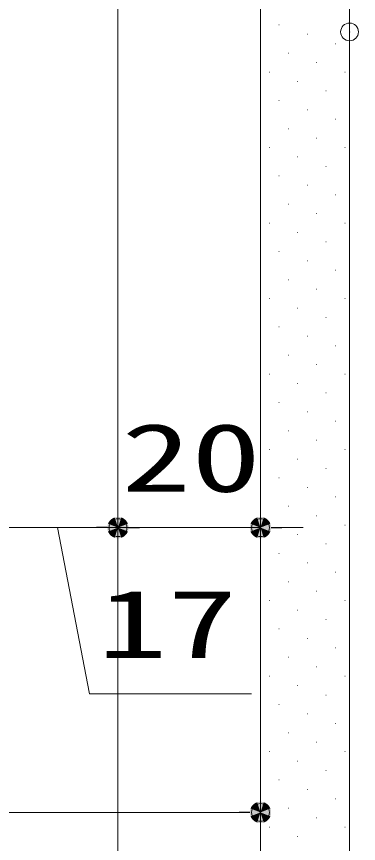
# Model space of a CAD drawing. Units: millimetres, scale not verified. Extents: x -1306 to 1306, y -607 to 607.
# Drawn here: x 60.9 to 108.9, y -26.8 to 89.4 of the extents above; entities that cross this region are included whole.
import ezdxf
from ezdxf.enums import TextEntityAlignment as Align

# ---------------------------------------------------------------- set-up
doc = ezdxf.new("R2010")
doc.units = ezdxf.units.MM
doc.header["$LTSCALE"] = 5
doc.header["$PDMODE"] = 32
doc.header["$PDSIZE"] = 2.5
for name, color, linetype, lineweight in [('0-1_線(黄)', 2, 'Continuous', 15), ('1-1_寸法線', 3, 'Continuous', 13), ('1-2_ハッチング', 6, 'Continuous', 9), ('1-4_DEFPOINTS', 7, 'Continuous', 5), ('1-5_0', 3, 'Continuous', 25)]:
    doc.layers.add(name, color=color, linetype=linetype, lineweight=lineweight)
doc.styles.add('ＭＳ ゴシック', font='')
doc.styles.get('ＭＳ ゴシック').set_extended_font_data('MS Gothic')

# ---------------------------------------------------------------- blocks, each defined once
blk = doc.blocks.new('_DOT')
at = {"layer": '1-5_0'}
blk.add_line((-2.5, 0), (-5, 0), dxfattribs=at)
for points in [[(0, 0), (-1.594, 1.926), (-1.34, 2.111)], [(0, 0), (-1.34, 2.111), (-1.064, 2.262)], [(0, 0), (-1.064, 2.262), (-0.773, 2.378)], [(0, 0), (-0.773, 2.378), (-0.468, 2.456)], [(0, 0), (-0.468, 2.456), (-0.157, 2.495)], [(0, 0), (-0.157, 2.495), (0.157, 2.495)], [(0, 0), (0.157, 2.495), (0.468, 2.456)], [(0, 0), (0.468, 2.456), (0.773, 2.378)], [(0, 0), (0.773, 2.378), (1.064, 2.262)], [(0, 0), (1.064, 2.262), (1.34, 2.111)], [(0, 0), (1.34, 2.111), (1.594, 1.926)], [(0, 0), (-2.5, 0), (-2.48, 0.313)], [(0, 0), (-2.48, -0.313), (-2.5, 0)], [(0, 0), (-2.48, 0.313), (-2.421, 0.622)], [(0, 0), (-2.421, -0.622), (-2.48, -0.313)], [(0, 0), (-2.421, 0.622), (-2.324, 0.92)], [(0, 0), (-2.324, -0.92), (-2.421, -0.622)], [(0, 0), (-2.324, 0.92), (-2.191, 1.204)], [(0, 0), (-2.191, -1.204), (-2.324, -0.92)], [(0, 0), (-2.191, 1.204), (-2.023, 1.469)], [(0, 0), (-2.023, -1.469), (-2.191, -1.204)], [(0, 0), (-2.023, 1.469), (-1.822, 1.711)], [(0, 0), (-1.822, -1.711), (-2.023, -1.469)], [(0, 0), (-1.822, 1.711), (-1.594, 1.926)], [(0, 0), (-1.594, -1.926), (-1.822, -1.711)], [(0, 0), (-1.34, -2.111), (-1.594, -1.926)], [(0, 0), (-1.064, -2.262), (-1.34, -2.111)], [(0, 0), (-0.773, -2.378), (-1.064, -2.262)], [(0, 0), (-0.468, -2.456), (-0.773, -2.378)], [(0, 0), (-0.157, -2.495), (-0.468, -2.456)], [(0, 0), (0.157, -2.495), (-0.157, -2.495)], [(0, 0), (1.594, 1.926), (1.822, 1.711)], [(0, 0), (1.822, 1.711), (2.023, 1.469)], [(0, 0), (2.023, 1.469), (2.191, 1.204)], [(0, 0), (2.191, 1.204), (2.324, 0.92)], [(0, 0), (2.324, 0.92), (2.421, 0.622)], [(0, 0), (2.421, 0.622), (2.48, 0.313)], [(0, 0), (2.48, 0.313), (2.5, 0)], [(0, 0), (0.468, -2.456), (0.157, -2.495)], [(0, 0), (0.773, -2.378), (0.468, -2.456)], [(0, 0), (1.064, -2.262), (0.773, -2.378)], [(0, 0), (1.34, -2.111), (1.064, -2.262)], [(0, 0), (1.594, -1.926), (1.34, -2.111)], [(0, 0), (1.822, -1.711), (1.594, -1.926)], [(0, 0), (2.023, -1.469), (1.822, -1.711)], [(0, 0), (2.191, -1.204), (2.023, -1.469)], [(0, 0), (2.324, -0.92), (2.191, -1.204)], [(0, 0), (2.421, -0.622), (2.324, -0.92)], [(0, 0), (2.48, -0.313), (2.421, -0.622)], [(0, 0), (2.5, 0), (2.48, -0.313)]]:
    blk.add_solid(points, dxfattribs=at)

msp = doc.modelspace()

# ---------------------------------------------------------------- linework, layer by layer
at = {"layer": '0-1_線(黄)'}
for p, q in [((95.124, -136.992), (95.124, 180.723)), ((107.624, -136.992), (107.624, 180.725)), ((75.124, 96.723), (75.124, -136.992))]:
    msp.add_line(p, q, dxfattribs=at)
at = {"layer": '1-1_寸法線'}
for p, q in [((75.124, 89.223), (75.124, 13.598)), ((75.124, 89.223), (75.124, 13.598)), ((95.124, 89.223), (95.124, -26.402)), ((95.124, 89.223), (95.124, 13.598)), ((58.124, 17.598), (75.124, 17.598)), ((58.124, 17.598), (75.124, 17.598)), ((72.124, 17.598), (69.124, 17.598)), ((75.124, 17.598), (95.124, 17.598)), ((78.124, 17.598), (81.124, 17.598)), ((98.124, 17.598), (101.124, 17.598)), ((-11.876, -22.402), (92.124, -22.402))]:
    msp.add_line(p, q, dxfattribs=at)
msp.add_lwpolyline([(66.624, 17.598), (71.124, -5.736), (93.886, -5.736)], dxfattribs=at)
at = {"layer": '1-2_ハッチング'}
for p, q in [((97.68, 88.218), (97.73, 88.218)), ((101.658, 86.893), (101.708, 86.893)), ((105.635, 85.567), (105.685, 85.567)), ((99.006, 84.241), (99.056, 84.241)), ((102.984, 82.915), (103.034, 82.915)), ((96.354, 81.589), (96.404, 81.589)), ((106.961, 81.589), (107.011, 81.589)), ((100.332, 80.263), (100.382, 80.263)), ((104.309, 78.938), (104.359, 78.938)), ((97.68, 77.612), (97.73, 77.612)), ((101.658, 76.286), (101.708, 76.286)), ((105.635, 74.96), (105.685, 74.96)), ((99.006, 73.634), (99.056, 73.634)), ((102.984, 72.309), (103.034, 72.309)), ((96.354, 70.983), (96.404, 70.983)), ((106.961, 70.983), (107.011, 70.983)), ((100.332, 69.657), (100.382, 69.657)), ((104.309, 68.331), (104.359, 68.331)), ((97.68, 67.005), (97.73, 67.005)), ((101.658, 65.679), (101.708, 65.679)), ((105.635, 64.354), (105.685, 64.354)), ((99.006, 63.028), (99.056, 63.028)), ((102.984, 61.702), (103.034, 61.702)), ((96.354, 60.376), (96.404, 60.376)), ((106.961, 60.376), (107.011, 60.376)), ((100.332, 59.05), (100.382, 59.05)), ((104.309, 57.724), (104.359, 57.724)), ((97.68, 56.399), (97.73, 56.399)), ((101.658, 55.073), (101.708, 55.073)), ((105.635, 53.747), (105.685, 53.747)), ((99.006, 52.421), (99.056, 52.421)), ((102.984, 51.095), (103.034, 51.095)), ((96.354, 49.77), (96.404, 49.77)), ((106.961, 49.77), (107.011, 49.77)), ((100.332, 48.444), (100.382, 48.444)), ((104.309, 47.118), (104.359, 47.118)), ((97.68, 45.792), (97.73, 45.792)), ((101.658, 44.466), (101.708, 44.466)), ((105.635, 43.14), (105.685, 43.14)), ((99.006, 41.815), (99.056, 41.815)), ((102.984, 40.489), (103.034, 40.489)), ((96.354, 39.163), (96.404, 39.163)), ((106.961, 39.163), (107.011, 39.163)), ((100.332, 37.837), (100.382, 37.837)), ((104.309, 36.511), (104.359, 36.511)), ((97.68, 35.185), (97.73, 35.185)), ((101.658, 33.86), (101.708, 33.86)), ((105.635, 32.534), (105.685, 32.534)), ((99.006, 31.208), (99.056, 31.208)), ((102.984, 29.882), (103.034, 29.882)), ((96.354, 28.556), (96.404, 28.556)), ((106.961, 28.556), (107.011, 28.556)), ((100.332, 27.23), (100.382, 27.23)), ((104.309, 25.905), (104.359, 25.905)), ((97.68, 24.579), (97.73, 24.579)), ((101.658, 23.253), (101.708, 23.253)), ((105.635, 21.927), (105.685, 21.927)), ((99.006, 20.601), (99.056, 20.601)), ((102.984, 19.276), (103.034, 19.276)), ((96.354, 17.95), (96.404, 17.95)), ((106.961, 17.95), (107.011, 17.95)), ((100.332, 16.624), (100.382, 16.624)), ((104.309, 15.298), (104.359, 15.298)), ((97.68, 13.972), (97.73, 13.972)), ((101.658, 12.646), (101.708, 12.646)), ((105.635, 11.321), (105.685, 11.321)), ((99.006, 9.995), (99.056, 9.995)), ((102.984, 8.669), (103.034, 8.669)), ((96.354, 7.343), (96.404, 7.343)), ((106.961, 7.343), (107.011, 7.343)), ((100.332, 6.017), (100.382, 6.017)), ((104.309, 4.691), (104.359, 4.691)), ((97.68, 3.366), (97.73, 3.366)), ((101.658, 2.04), (101.708, 2.04)), ((105.635, 0.714), (105.685, 0.714)), ((99.006, -0.612), (99.056, -0.612)), ((102.984, -1.938), (103.034, -1.938)), ((96.354, -3.263), (96.404, -3.263)), ((106.961, -3.263), (107.011, -3.263)), ((100.332, -4.589), (100.382, -4.589)), ((104.309, -5.915), (104.359, -5.915)), ((97.68, -7.241), (97.73, -7.241)), ((101.658, -8.567), (101.708, -8.567)), ((105.635, -9.893), (105.685, -9.893)), ((99.006, -11.218), (99.056, -11.218)), ((102.984, -12.544), (103.034, -12.544)), ((96.354, -13.87), (96.404, -13.87)), ((106.961, -13.87), (107.011, -13.87)), ((100.332, -15.196), (100.382, -15.196)), ((104.309, -16.522), (104.359, -16.522)), ((97.68, -17.848), (97.73, -17.848)), ((101.658, -19.173), (101.708, -19.173)), ((105.635, -20.499), (105.685, -20.499)), ((99.006, -21.825), (99.056, -21.825)), ((102.984, -23.151), (103.034, -23.151)), ((96.354, -24.477), (96.404, -24.477)), ((106.961, -24.477), (107.011, -24.477)), ((100.332, -25.803), (100.382, -25.803))]:
    msp.add_line(p, q, dxfattribs=at)
at = {"layer": '1-4_DEFPOINTS'}
for p in [(107.624, 87.223), (75.124, 17.598), (95.124, 17.598), (95.124, -22.402)]:
    msp.add_point(p, dxfattribs=at)

# ---------------------------------------------------------------- block references
at = {"layer": '1-1_寸法線', "xscale": 0.6, "yscale": 0.6}
for p in [(75.124, 17.598), (95.124, -22.402)]:
    msp.add_blockref('_DOT', p, dxfattribs=at)
at = {"layer": '1-1_寸法線', "xscale": 0.6, "yscale": 0.6, "rotation": 180}
for p in [(75.124, 17.598), (95.124, 17.598)]:
    msp.add_blockref('_DOT', p, dxfattribs=at)

# ---------------------------------------------------------------- texts
at = {"layer": '1-1_寸法線', "style": 'ＭＳ ゴシック', "width": 1.5}
for s, p in [('20', (75.6, 19.748)), ('17', (72.267, -3.586))]:
    msp.add_text(s, height=9.604, dxfattribs=at).set_placement(p, align=Align.BOTTOM_LEFT)

doc.saveas('drawing.dxf')
